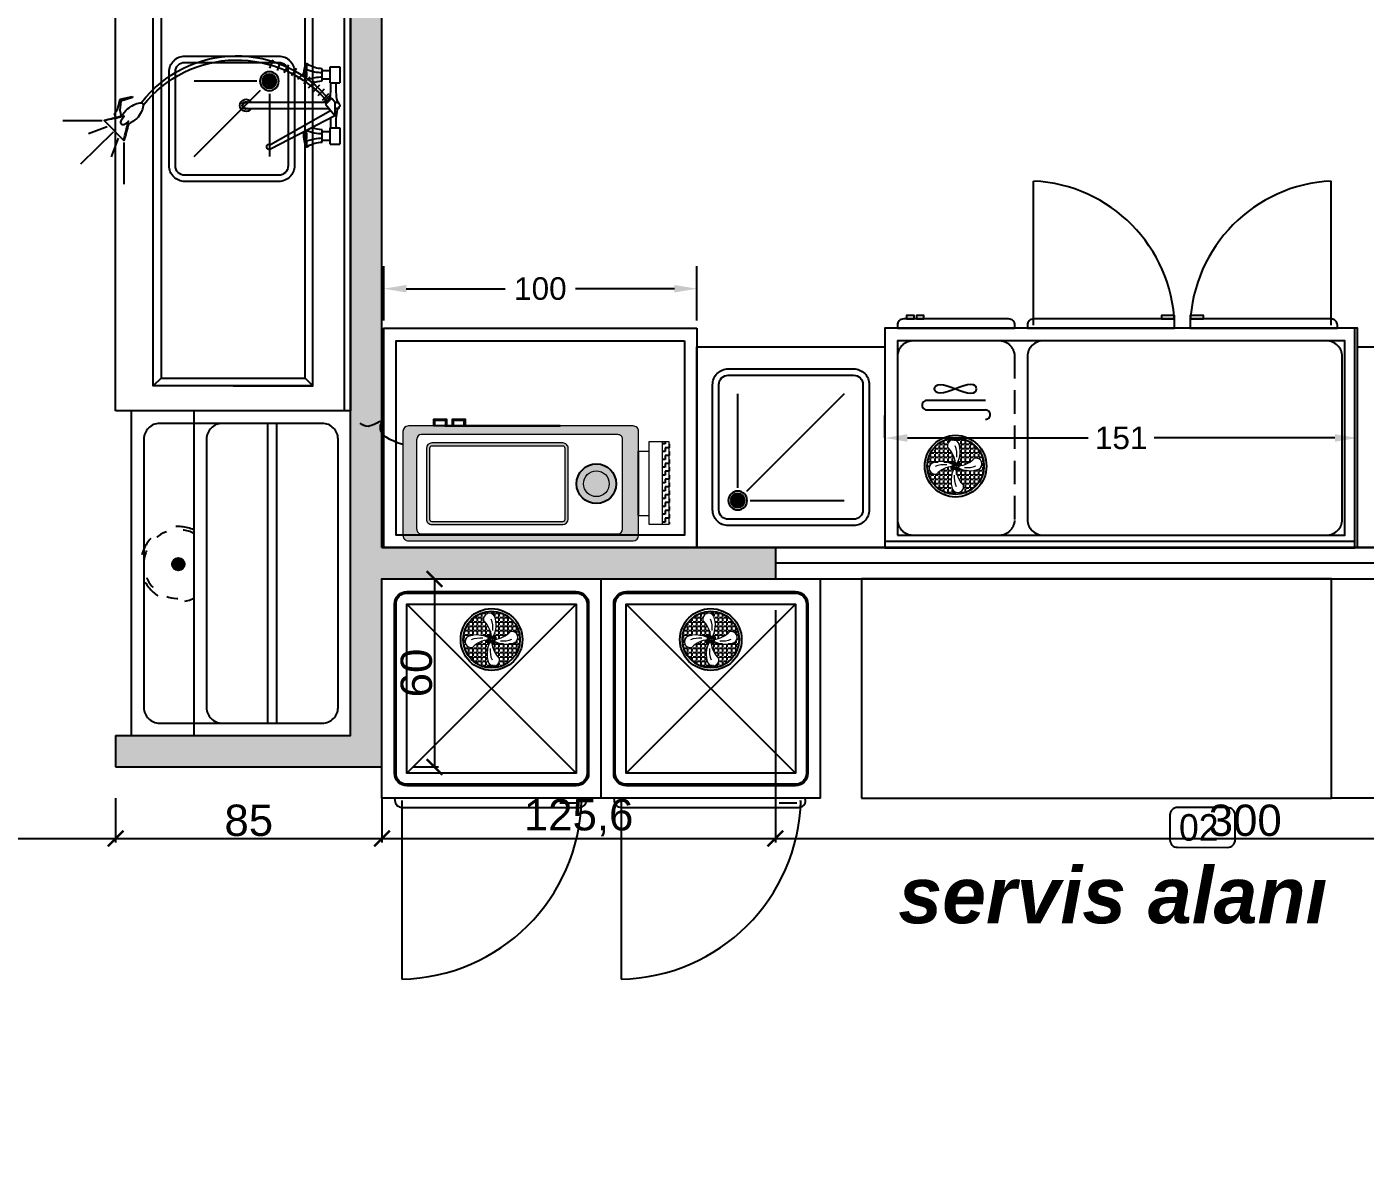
# Model space of a CAD drawing. Header units: millimetres. Extents: x -3164 to 12587, y -18082 to -16228.
# Drawn here: x 10041 to 10468.3, y -17070 to -16707.6 of the extents above; entities that cross this region are included whole.
import ezdxf

# ---------------------------------------------------------------- set-up
doc = ezdxf.new("R2010")
doc.units = ezdxf.units.MM
doc.linetypes.add('ACAD_ISO03W100', pattern=[30, 12, -18])
doc.linetypes.add('DASHED', pattern=[0.75, 0.5, -0.25])
doc.layers.add('-M-TEFRİŞ MUTFAK', color=15, linetype='Continuous', lineweight=5)
doc.layers.add('TEFRİŞ MUTFAK (L)', color=241, linetype='Continuous', lineweight=15)
for name, color, linetype in [('002 Çizgi', 254, 'Continuous'), ('ELK', 10, 'Continuous'), ('TU-G2', 52, 'Continuous')]:
    doc.layers.add(name, color=color, linetype=linetype)
doc.styles.add('adet', font='stylu.ttf')
doc.styles.add('ARIAL', font='', dxfattribs={"height": 1})
doc.styles.get("Standard").update_dxf_attribs({"font": 'arial.ttf'})
doc.styles.get('ARIAL').set_extended_font_data('Arial', bold=True)
doc.dimstyles.new('FHR', dxfattribs={"dimscale": 40, "dimtxt": 0.18, "dimasz": 0.18, "dimexe": 0.18, "dimexo": 0.0625, "dimgap": 0.09, "dimtad": 0, "dimtih": 1, "dimtoh": 1, "dimdec": 0, "dimzin": 0, "dimdsep": 46, "dimtxsty": 'Standard', "dimcen": 0.09, "dimclrd": 102, "dimclre": 102, "dimclrt": 30, "dimadec": 0, "dimazin": 0, "dimtfac": 1, "dimtdec": 0, "dimtofl": 0, "dimtmove": 0, "dimatfit": 3, "dimfxl": 1, "dimtolj": 1, "dimtzin": 0, "dimarcsym": 0})
doc.dimstyles.new('ISO-25', dxfattribs={"dimtxt": 10, "dimasz": 5, "dimexe": 1.25, "dimexo": 10, "dimtad": 1, "dimdec": 1, "dimtxsty": 'Standard', "dimblk": 'ARCHTICK', "dimcen": 2.5, "dimadec": 0, "dimazin": 0, "dimtfac": 1, "dimtdec": 1, "dimtmove": 0, "dimatfit": 3, "dimfxl": 1, "dimarcsym": 0})

# ---------------------------------------------------------------- blocks, each defined once
blk = doc.blocks.new('_ArchTick')
at = {"color": 0, "linetype": 'ByBlock', "const_width": 0.15}
blk.add_lwpolyline([(-0.5, -0.5), (0.5, 0.5)], dxfattribs=at)
blk = doc.blocks.new('*D127')
at = {"color": 0, "lineweight": -2, "transparency": 16777216}
for p, q in [((10164.33, -16883.85), (10172.36, -16883.85)), ((10171.11, -16883.85), (10171.11, -16943.85)), ((10164.33, -16943.85), (10172.36, -16943.85))]:
    blk.add_line(p, q, dxfattribs=at)
at = {"layer": 'Defpoints', "color": 0, "transparency": 16777216}
for p in [(10154.33, -16883.85), (10154.33, -16943.85), (10171.11, -16943.85)]:
    blk.add_point(p, dxfattribs=at)
at = {"color": 0, "lineweight": -2, "transparency": 16777216, "xscale": 5, "yscale": 5, "zscale": 5}
for p, rotation in [((10171.11, -16883.85), 90), ((10171.11, -16943.85), 270)]:
    blk.add_blockref('_ArchTick', p, dxfattribs=dict(at, rotation=rotation))
at = {"color": 0, "transparency": 16777216, "insert": (10165.38, -16913.85), "char_height": 10, "attachment_point": 5, "rotation": 90}
blk.add_mtext('60', dxfattribs=at)
blk = doc.blocks.new('*D128')
at = {"color": 0, "lineweight": -2, "transparency": 16777216}
for p, q in [((10279.95, -16893.85), (10279.95, -16967.9)), ((10154.33, -16953.85), (10154.33, -16967.9)), ((10154.33, -16966.65), (10279.95, -16966.65))]:
    blk.add_line(p, q, dxfattribs=at)
at = {"layer": 'Defpoints', "color": 0, "transparency": 16777216}
for p in [(10279.95, -16883.85), (10154.33, -16943.85), (10279.95, -16966.65)]:
    blk.add_point(p, dxfattribs=at)
at = {"color": 0, "lineweight": -2, "transparency": 16777216, "xscale": 5, "yscale": 5, "zscale": 5, "rotation": 180}
blk.add_blockref('_ArchTick', (10154.33, -16966.65), dxfattribs=at)
at = {"color": 0, "lineweight": -2, "transparency": 16777216, "xscale": 5, "yscale": 5, "zscale": 5}
blk.add_blockref('_ArchTick', (10279.95, -16966.65), dxfattribs=at)
at = {"color": 0, "transparency": 16777216, "insert": (10217.14, -16960.02), "char_height": 10, "attachment_point": 5}
blk.add_mtext('125,6', dxfattribs=at)
blk = doc.blocks.new('*D129')
at = {"color": 0, "lineweight": -2, "transparency": 16777216}
for p, q in [((10279.95, -16893.85), (10279.95, -16967.9)), ((10579.95, -16893.85), (10579.95, -16967.9)), ((10279.95, -16966.65), (10579.95, -16966.65))]:
    blk.add_line(p, q, dxfattribs=at)
at = {"layer": 'Defpoints', "color": 0, "transparency": 16777216}
for p in [(10279.95, -16883.85), (10579.95, -16883.85), (10579.95, -16966.65)]:
    blk.add_point(p, dxfattribs=at)
at = {"color": 0, "lineweight": -2, "transparency": 16777216, "xscale": 5, "yscale": 5, "zscale": 5, "rotation": 180}
blk.add_blockref('_ArchTick', (10279.95, -16966.65), dxfattribs=at)
at = {"color": 0, "lineweight": -2, "transparency": 16777216, "xscale": 5, "yscale": 5, "zscale": 5}
blk.add_blockref('_ArchTick', (10579.95, -16966.65), dxfattribs=at)
at = {"color": 0, "transparency": 16777216, "insert": (10429.95, -16960.92), "char_height": 10, "attachment_point": 5}
blk.add_mtext('300', dxfattribs=at)
blk = doc.blocks.new('*D134')
at = {"color": 0, "lineweight": -2, "transparency": 16777216}
for p, q in [((9979.01, -16953.85), (9979.01, -16967.9)), ((10069.33, -16953.85), (10069.33, -16967.9)), ((9979.01, -16966.65), (10069.33, -16966.65))]:
    blk.add_line(p, q, dxfattribs=at)
at = {"layer": 'Defpoints', "color": 0, "transparency": 16777216}
for p in [(9979.01, -16943.85), (10069.33, -16943.85), (10069.33, -16966.65)]:
    blk.add_point(p, dxfattribs=at)
at = {"color": 0, "lineweight": -2, "transparency": 16777216, "xscale": 5, "yscale": 5, "zscale": 5, "rotation": 180}
blk.add_blockref('_ArchTick', (9979.01, -16966.65), dxfattribs=at)
at = {"color": 0, "lineweight": -2, "transparency": 16777216, "xscale": 5, "yscale": 5, "zscale": 5}
blk.add_blockref('_ArchTick', (10069.33, -16966.65), dxfattribs=at)
at = {"color": 0, "transparency": 16777216, "insert": (10024.17, -16960.02), "char_height": 10, "attachment_point": 5}
blk.add_mtext('90,3', dxfattribs=at)
blk = doc.blocks.new('*D135')
at = {"color": 0, "lineweight": -2, "transparency": 16777216}
for p, q in [((10069.33, -16953.85), (10069.33, -16967.9)), ((10154.33, -16953.85), (10154.33, -16967.9)), ((10069.33, -16966.65), (10154.33, -16966.65))]:
    blk.add_line(p, q, dxfattribs=at)
at = {"layer": 'Defpoints', "color": 0, "transparency": 16777216}
for p in [(10069.33, -16943.85), (10154.33, -16943.85), (10154.33, -16966.65)]:
    blk.add_point(p, dxfattribs=at)
at = {"color": 0, "lineweight": -2, "transparency": 16777216, "xscale": 5, "yscale": 5, "zscale": 5, "rotation": 180}
blk.add_blockref('_ArchTick', (10069.33, -16966.65), dxfattribs=at)
at = {"color": 0, "lineweight": -2, "transparency": 16777216, "xscale": 5, "yscale": 5, "zscale": 5}
blk.add_blockref('_ArchTick', (10154.33, -16966.65), dxfattribs=at)
at = {"color": 0, "transparency": 16777216, "insert": (10111.83, -16960.92), "char_height": 10, "attachment_point": 5}
blk.add_mtext('85', dxfattribs=at)
blk = doc.blocks.new('DSFSSDFS')
h = blk.add_hatch()
h.set_pattern_fill('NET3', scale=0.3, style=0)
h.set_pattern_definition([(0, (-92.6598, 1.5319), (0, 0.9525), []), (60, (-92.6598, 1.5319), (-0.8248892, 0.47625), []), (120, (-92.6598, 1.5319), (-0.8248892, -0.47625), [])])
h.paths.add_polyline_path([(1478.66, 2190.23, 1), (1482.66, 2190.23, 1)])
h.paths.add_polyline_path([(1481.21, 2190.23, -1), (1480.1, 2190.23, -1)], flags=16)
h.paths.add_polyline_path([(1480.96, 2190.23, 1), (1480.35, 2190.23, 1)], flags=0)
at = {"color": 7}
for points in [[(1453.66, 2158.23), (1483.66, 2158.23, 0.414214), (1488.66, 2163.23), (1488.66, 2193.23, 0.414214), (1483.66, 2198.23), (1453.66, 2198.23, 0.414214), (1448.66, 2193.23), (1448.66, 2163.23, 0.414214)], [(1453.66, 2160.23), (1483.66, 2160.23, 0.414214), (1486.66, 2163.23), (1486.66, 2193.23, 0.414214), (1483.66, 2196.23), (1453.66, 2196.23, 0.414214), (1450.66, 2193.23), (1450.66, 2163.23, 0.414214)]]:
    blk.add_lwpolyline(points, format="xyb", close=True, dxfattribs=at)
for points in [[(1476.66, 2190.23), (1456.66, 2190.23)], [(1456.66, 2166.23), (1477.83, 2187.4)], [(1480.66, 2186.23), (1480.66, 2166.23)]]:
    blk.add_lwpolyline(points, dxfattribs=at)
for radius in [3, 2.28, 2, 0.553, 0.304]:
    blk.add_circle((1480.66, 2190.23), radius, dxfattribs=at)
blk = doc.blocks.new('A$C70B71D40')
at = {"color": 7}
for points in [[(75, 0), (75, 160), (0, 160), (0, 0)], [(60.5, 160), (60.5, 10.5), (14.5, 10.5), (14.5, 160)]]:
    blk.add_lwpolyline(points, close=True, dxfattribs=at)
for points in [[(0, 160), (2, 160), (2, 0)], [(37.5, 8), (12, 8), (12, 160)], [(12, 8), (63, 8), (63, 160)], [(14.5, 10.5), (12, 8)], [(60.5, 10.5), (63, 8)]]:
    blk.add_lwpolyline(points, dxfattribs=at)
at = {"color": 7, "rotation": 90.00000000000001}
blk.add_blockref('DSFSSDFS', (2216.16, -1375.43), dxfattribs=at)
blk = doc.blocks.new('FDSDDSDF')
at = {"color": 7, "linetype": 'ByBlock', "lineweight": -2}
for p, q in [((2048.78, 2220.75), (2048.78, 2223.85)), ((2053.98, 2220.75), (2053.98, 2223.85)), ((2060.15, 2222.34), (2060.15, 2222.88)), ((2062.1, 2222.88), (2062.1, 2222.34)), ((2068.28, 2220.75), (2068.28, 2223.84)), ((2073.48, 2220.75), (2073.48, 2223.84)), ((2048.78, 2220.75), (2053.98, 2220.75)), ((2049.43, 2218.26), (2053.33, 2218.26)), ((2050.08, 2218.26), (2050.08, 2220.75)), ((2052.68, 2220.75), (2052.68, 2218.26)), ((2060.15, 2193.89), (2060.15, 2220.37)), ((2062.1, 2220.03), (2062.1, 2193.89)), ((2068.28, 2220.75), (2073.48, 2220.75)), ((2068.93, 2218.26), (2072.83, 2218.26)), ((2069.58, 2218.26), (2069.58, 2220.75)), ((2072.18, 2220.75), (2072.18, 2218.26))]:
    blk.add_line(p, q, dxfattribs=at)
at = {"color": 7}
for p, q in [((2063.48, 2221.34), (2061.39, 2219.35)), ((2063.78, 2221.05), (2061.69, 2219.06)), ((2064.17, 2220.55), (2062.09, 2218.56)), ((2064.77, 2220.25), (2062.68, 2218.26)), ((2066.26, 2218.86), (2064.17, 2216.87)), ((2067.55, 2217.36), (2065.47, 2215.37)), ((2068.75, 2215.77), (2066.66, 2213.78)), ((2070.14, 2214.28), (2068.05, 2212.29)), ((2071.43, 2212.39), (2069.34, 2210.4)), ((2072.94, 2210.02), (2070.51, 2208.46)), ((2073.93, 2207.53), (2071.51, 2205.97)), ((2074.92, 2204.84), (2072.21, 2203.84)), ((2075.71, 2202.45), (2073.01, 2201.46)), ((2049.33, 2154.97), (2035.96, 2154.97)), ((2049.9, 2154.92), (2056.29, 2148.6)), ((2059.64, 2153.63), (2057.7, 2154.06)), ((2062.48, 2153.96), (2059.64, 2153.63)), ((2059.8, 2152.88), (2063.07, 2153.74)), ((2063.66, 2157.71), (2062.48, 2153.96)), ((2063.07, 2153.74), (2063.93, 2157.66)), ((2063.93, 2157.66), (2063.66, 2157.71)), ((2052.63, 2151.51), (2042.42, 2141.14)), ((2050.68, 2153.16), (2044.67, 2150.91)), ((2054.29, 2149.56), (2052.03, 2143.69)), ((2057.6, 2152.29), (2058.51, 2151.97)), ((2058.51, 2151.97), (2059.8, 2152.88)), ((2056.24, 2148.05), (2056.24, 2135.43))]:
    blk.add_line(p, q, dxfattribs=at)
blk.add_lwpolyline([(2057.75, 2222.34), (2047.17, 2201.77, 1.623199), (2048.67, 2201.77), (2059.52, 2220.89)], format="xyb", dxfattribs=at)
at = {"color": 7, "linetype": 'ByBlock', "lineweight": -2}
for points in [[(2053.98, 2223.85), (2048.78, 2223.85)], [(2073.48, 2223.84), (2068.28, 2223.84)]]:
    blk.add_lwpolyline(points, dxfattribs=at)
at = {"color": 7}
blk.add_lwpolyline([(2063.48, 2221.34), (2062.23, 2222.34), (2057.75, 2222.34), (2061.39, 2219.35)], dxfattribs=at)
blk.add_lwpolyline([(2061.7, 2160.9, 0.239534), (2060.94, 2161.14, 0.084415), (2058.91, 2160.42, 0.042268), (2056.95, 2159.1, 0.030917), (2055.17, 2156.41, 0.018265), (2049.9, 2154.92, 0.015636), (2056.12, 2156.42, 0.092743), (2054.88, 2154.91, 0.239534), (2055.13, 2154.16, 0.239534), (2055.89, 2153.92, 0.086481), (2057.65, 2155.07, 0.015152), (2056.29, 2148.6, 0.017666), (2057.69, 2154.09, 0.032293), (2060.05, 2156.1, 0.042268), (2061.31, 2158.1, 0.084415), (2061.96, 2160.15, 0.239534)], format="xyb", close=True, dxfattribs=at)
at = {"color": 7, "linetype": 'ByBlock', "lineweight": -2}
for centre, radius, start, end in [((2055.65, 2240.98), 18.28, 264.7424, 283.0793), ((2061.12, 2221.82), 1.89, 110.2112, 134.6611), ((2061.12, 2222.88), 0.975, 0, 180), ((2061.12, 2221.82), 1.89, 42.2167, 69.5029), ((2066.33, 2241.35), 18.65, 258.2229, 275.9961), ((2039.47, 2218.65), 9.96, 330.3142, 357.7951), ((2038.3, 2218.26), 12.43, 337.2328, 0), ((2064.46, 2218.26), 12.43, 180, 202.7672), ((2063.28, 2218.65), 9.96, 182.2049, 201.1959), ((2055.24, 2195.16), 25.78, 86.0898, 92.7999), ((2055.24, 2195.16), 25.78, 79.9909, 80.789), ((2061.12, 2221.82), 1.89, 222.2167, 239.0854), ((2067.76, 2185.73), 35.22, 89.1635, 98.0475), ((2058.97, 2218.65), 9.96, 339.377, 357.7951), ((2057.8, 2218.26), 12.43, 338.7072, 0), ((2083.96, 2218.26), 12.43, 180, 202.7672), ((2082.78, 2218.65), 9.96, 182.2049, 209.6858), ((2048.13, 2213.39), 0.325, 89.9995, 270.0005), ((2048.13, 2213.39), 0.325, 90, 270), ((2048.13, 2213.39), 0.325, 90, 90.0005), ((2050.08, 2213.39), 0.325, 146.4257, 270.0005), ((2052.68, 2213.39), 0.325, 269.9995, 33.5743), ((2072.18, 2213.39), 0.325, 269.9995, 33.5743), ((2074.13, 2213.39), 0.325, 269.9995, 90.0005), ((2049.1, 2210.82), 2.44, 66.481, 113.519), ((2048.13, 2213.39), 0.325, 270, 270.0005), ((2051.38, 2220.85), 8.44, 247.3536, 278.9716), ((2051.38, 2209.24), 4.04, 71.2127, 108.7873), ((2053.65, 2210.83), 2.44, 104.5611, 108.1341), ((2070.88, 2209.24), 4.04, 71.2127, 105.1387), ((2070.88, 2220.85), 8.44, 266.1814, 292.6464), ((2073.15, 2210.83), 2.44, 66.4257, 108.1341), ((2061.12, 2193.92), 1.95, 120, 60), ((2061.12, 2193.89), 1.17, 146.4427, 33.5573), ((2061.12, 2193.89), 0.975, 180, 0)]:
    blk.add_arc(centre, radius, start, end, dxfattribs=at)
at = {"color": 7}
for centre, radius, start, end in [((2037.48, 2191.01), 38.13, 308.4415, 49.6827), ((2038.62, 2190.9), 38.31, 307.6631, 50.9572)]:
    blk.add_arc(centre, radius, start, end, dxfattribs=at)
blk = doc.blocks.new('DUŞLAMA SPREYİ')
at = {"color": 140}
blk.add_blockref('FDSDDSDF', (-2061.12, -2222.88), dxfattribs=at)
blk = doc.blocks.new('*D148')
at = {"color": 102, "lineweight": -2, "transparency": 16777216}
for p, q in [((10314.92, -16838.85), (10314.92, -16831.65)), ((10465.76, -16838.85), (10465.76, -16831.65)), ((10322.12, -16838.85), (10379.82, -16838.85)), ((10458.56, -16838.85), (10400.86, -16838.85))]:
    blk.add_line(p, q, dxfattribs=at)
at = {"color": 102, "transparency": 16777216}
for points in [[(10322.12, -16837.65), (10322.12, -16840.05), (10314.92, -16838.85)], [(10458.56, -16837.65), (10458.56, -16840.05), (10465.76, -16838.85)]]:
    blk.add_solid(points, dxfattribs=at)
at = {"layer": 'Defpoints', "color": 0, "transparency": 16777216}
for p in [(10314.92, -16838.85), (10465.76, -16838.85), (10465.76, -16838.85)]:
    blk.add_point(p, dxfattribs=at)
at = {"color": 30, "transparency": 16777216, "insert": (10390.34, -16838.85), "char_height": 7.2, "attachment_point": 5}
blk.add_mtext('\\A1;151', dxfattribs=at)
blk = doc.blocks.new('*D149')
at = {"color": 102, "lineweight": -2, "transparency": 16777216}
for p, q in [((10154.92, -16801.35), (10154.92, -16784.02)), ((10254.92, -16801.35), (10254.92, -16784.02)), ((10162.12, -16791.22), (10193.72, -16791.22)), ((10247.72, -16791.22), (10216.13, -16791.22))]:
    blk.add_line(p, q, dxfattribs=at)
at = {"color": 102, "transparency": 16777216}
for points in [[(10162.12, -16790.02), (10162.12, -16792.42), (10154.92, -16791.22)], [(10247.72, -16790.02), (10247.72, -16792.42), (10254.92, -16791.22)]]:
    blk.add_solid(points, dxfattribs=at)
at = {"layer": 'Defpoints', "color": 0, "transparency": 16777216}
for p in [(10254.92, -16791.22), (10154.92, -16803.85), (10254.92, -16803.85)]:
    blk.add_point(p, dxfattribs=at)
at = {"color": 30, "transparency": 16777216, "insert": (10204.92, -16791.22), "char_height": 7.2, "attachment_point": 5}
blk.add_mtext('\\A1;100', dxfattribs=at)
blk = doc.blocks.new('SDFSDFSDF')
h = blk.add_hatch()
h.set_pattern_fill('NET3', scale=0.3, style=0)
h.paths.add_polyline_path([(1571.32, 2188.7, 1), (1575.32, 2188.7, 1)])
h.paths.add_polyline_path([(1573.87, 2188.7, -1), (1572.76, 2188.7, -1)], flags=16)
h.paths.add_polyline_path([(1573.62, 2188.7, 1), (1573.01, 2188.7, 1)], flags=0)
at = {"color": 7}
for points in [[(1536.32, 2146.7), (1576.32, 2146.7, 0.414214), (1581.32, 2151.7), (1581.32, 2191.7, 0.414214), (1576.32, 2196.7), (1536.32, 2196.7, 0.414214), (1531.32, 2191.7), (1531.32, 2151.7, 0.414214)], [(1536.32, 2148.7), (1576.32, 2148.7, 0.414214), (1579.32, 2151.7), (1579.32, 2191.7, 0.414214), (1576.32, 2194.7), (1536.32, 2194.7, 0.414214), (1533.32, 2191.7), (1533.32, 2151.7, 0.414214)]]:
    blk.add_lwpolyline(points, format="xyb", close=True, dxfattribs=at)
for points in [[(1569.32, 2188.7), (1539.32, 2188.7)], [(1539.32, 2154.7), (1570.49, 2185.87)], [(1573.32, 2184.7), (1573.32, 2154.7)]]:
    blk.add_lwpolyline(points, dxfattribs=at)
for radius in [3, 2.28, 2, 0.553, 0.304]:
    blk.add_circle((1573.32, 2188.7), radius, dxfattribs=at)
blk = doc.blocks.new('GHFH')
at = {"color": 7}
for p, q in [((1821.69, 2075.94), (1821.69, 2076.96)), ((1822.08, 2077.34), (1822.7, 2077.34)), ((1823.09, 2077.34), (1823.09, 2077.67)), ((1823.09, 2077.34), (1824.1, 2077.34)), ((1823.09, 2076.33), (1823.09, 2076.96)), ((1824.48, 2077.34), (1824.48, 2077.94)), ((1824.48, 2077.34), (1824.64, 2077.34)), ((1824.88, 2077.34), (1825.5, 2077.34)), ((1825.88, 2077.34), (1825.88, 2077.98)), ((1825.88, 2077.34), (1826.89, 2077.34)), ((1827.28, 2077.34), (1827.28, 2077.8)), ((1827.28, 2077.34), (1828.29, 2077.34)), ((1827.28, 2075.94), (1827.28, 2076.96)), ((1828.67, 2077.34), (1828.67, 2077.4)), ((1828.67, 2077.34), (1828.83, 2077.34)), ((1828.67, 2075.94), (1828.67, 2076.96)), ((1830.07, 2075.94), (1830.07, 2076.73)), ((1817.5, 2073.15), (1817.5, 2073.26)), ((1817.5, 2073.15), (1818.51, 2073.15)), ((1817.5, 2071.75), (1817.5, 2072.77)), ((1818.34, 2074.55), (1818.51, 2074.55)), ((1818.89, 2074.55), (1818.89, 2075.18)), ((1818.89, 2074.55), (1819.91, 2074.55)), ((1818.89, 2073.15), (1818.89, 2074.16)), ((1818.89, 2073.15), (1819.91, 2073.15)), ((1818.89, 2071.75), (1818.89, 2072.77)), ((1819.72, 2075.94), (1819.91, 2075.94)), ((1820.29, 2075.94), (1820.29, 2076.37)), ((1820.29, 2075.94), (1821.31, 2075.94)), ((1820.29, 2074.55), (1820.29, 2075.56)), ((1820.29, 2074.55), (1821.31, 2074.55)), ((1820.29, 2073.15), (1820.29, 2074.16)), ((1820.29, 2073.15), (1821.31, 2073.15)), ((1820.29, 2071.75), (1820.29, 2072.77)), ((1821.69, 2075.94), (1822.7, 2075.94)), ((1821.69, 2074.55), (1821.69, 2075.56)), ((1821.69, 2074.55), (1822.7, 2074.55)), ((1821.69, 2073.15), (1821.69, 2074.16)), ((1821.69, 2073.15), (1822.7, 2073.15)), ((1821.69, 2071.75), (1821.69, 2072.77)), ((1823.09, 2074.55), (1823.09, 2074.83)), ((1823.09, 2074.55), (1823.34, 2074.55)), ((1823.09, 2073.15), (1823.09, 2074.16)), ((1823.09, 2073.15), (1824.1, 2073.15)), ((1823.09, 2071.75), (1823.09, 2072.77)), ((1824.48, 2071.75), (1824.48, 2072.77)), ((1826.56, 2075.94), (1826.89, 2075.94)), ((1826.85, 2074.55), (1826.89, 2074.55)), ((1827.28, 2075.94), (1828.29, 2075.94)), ((1827.28, 2074.55), (1827.28, 2075.56)), ((1827.28, 2074.55), (1828.29, 2074.55)), ((1827.28, 2073.15), (1827.28, 2074.16)), ((1827.28, 2073.15), (1828.29, 2073.15)), ((1827.28, 2071.75), (1827.28, 2072.77)), ((1828.67, 2075.94), (1829.69, 2075.94)), ((1828.67, 2074.55), (1828.67, 2075.56)), ((1828.67, 2074.55), (1829.69, 2074.55)), ((1828.67, 2073.15), (1828.67, 2074.16)), ((1828.67, 2073.15), (1829.69, 2073.15)), ((1828.67, 2071.75), (1828.67, 2072.77)), ((1830.07, 2075.94), (1831.09, 2075.94)), ((1830.07, 2074.55), (1830.07, 2075.56)), ((1830.07, 2074.55), (1831.09, 2074.55)), ((1830.07, 2073.15), (1830.07, 2074.16)), ((1830.07, 2073.15), (1831.09, 2073.15)), ((1830.07, 2071.75), (1830.07, 2072.77)), ((1831.47, 2074.55), (1831.47, 2075.56)), ((1831.47, 2074.55), (1832.48, 2074.55)), ((1831.47, 2073.15), (1831.47, 2074.16)), ((1831.47, 2073.15), (1832.48, 2073.15)), ((1831.47, 2071.75), (1831.47, 2072.77)), ((1832.86, 2073.15), (1832.86, 2074.15)), ((1832.86, 2073.15), (1833.48, 2073.15)), ((1832.86, 2071.75), (1832.86, 2072.77)), ((1816.39, 2068.96), (1817.12, 2068.96)), ((1816.5, 2070.35), (1817.12, 2070.35)), ((1816.84, 2071.75), (1817.12, 2071.75)), ((1817.5, 2071.75), (1818.51, 2071.75)), ((1817.5, 2070.35), (1817.5, 2071.37)), ((1817.5, 2070.35), (1818.51, 2070.35)), ((1817.5, 2069.47), (1817.5, 2069.97)), ((1818.89, 2071.75), (1819.91, 2071.75)), ((1818.89, 2070.35), (1818.89, 2071.37)), ((1818.89, 2070.35), (1819.91, 2070.35)), ((1820.29, 2071.75), (1821.31, 2071.75)), ((1820.29, 2070.36), (1820.29, 2071.37)), ((1821.69, 2071.75), (1822.7, 2071.75)), ((1821.69, 2070.35), (1821.69, 2071.37)), ((1821.69, 2070.35), (1822.7, 2070.35)), ((1823.09, 2071.75), (1824.1, 2071.75)), ((1823.09, 2070.35), (1823.09, 2071.37)), ((1823.09, 2070.35), (1824.1, 2070.35)), ((1823.09, 2067.56), (1823.09, 2068.58)), ((1824.48, 2071.75), (1824.98, 2071.75)), ((1824.48, 2070.35), (1824.48, 2071.37)), ((1824.48, 2070.35), (1825, 2070.35)), ((1826.24, 2070.35), (1826.89, 2070.35)), ((1826.7, 2071.75), (1826.89, 2071.75)), ((1827.28, 2071.75), (1828.29, 2071.75)), ((1827.28, 2070.35), (1827.28, 2071.37)), ((1827.28, 2070.35), (1828.29, 2070.35)), ((1827.28, 2069.12), (1827.28, 2069.97)), ((1828.67, 2071.75), (1829.69, 2071.75)), ((1828.67, 2070.35), (1828.67, 2071.37)), ((1828.67, 2070.35), (1829.69, 2070.35)), ((1828.67, 2069.55), (1828.67, 2069.97)), ((1830.07, 2071.75), (1831.09, 2071.75)), ((1830.07, 2070.35), (1830.07, 2071.37)), ((1830.07, 2070.35), (1830.19, 2070.35)), ((1831.47, 2071.75), (1832.48, 2071.75)), ((1832.86, 2071.75), (1833.88, 2071.75)), ((1832.86, 2071.29), (1832.86, 2071.37)), ((1833.72, 2070.35), (1833.88, 2070.35)), ((1833.75, 2068.96), (1833.88, 2068.96)), ((1834.26, 2070.35), (1834.26, 2071.07)), ((1834.26, 2070.35), (1834.41, 2070.35)), ((1834.26, 2068.96), (1834.26, 2069.97)), ((1834.26, 2068.96), (1834.52, 2068.96)), ((1834.26, 2067.56), (1834.26, 2068.58)), ((1816.49, 2067.56), (1817.12, 2067.56)), ((1816.82, 2066.16), (1817.12, 2066.16)), ((1817.5, 2066.16), (1817.5, 2066.99)), ((1817.5, 2066.16), (1818.51, 2066.16)), ((1817.5, 2064.77), (1817.5, 2065.78)), ((1817.5, 2064.77), (1818.51, 2064.77)), ((1818.89, 2066.16), (1818.89, 2066.34)), ((1818.89, 2066.16), (1819.91, 2066.16)), ((1818.89, 2064.77), (1818.89, 2065.78)), ((1818.89, 2064.77), (1819.91, 2064.77)), ((1818.89, 2063.37), (1818.89, 2064.39)), ((1820.29, 2066.16), (1820.29, 2067.18)), ((1820.29, 2066.16), (1821.31, 2066.16)), ((1820.29, 2064.77), (1820.29, 2065.78)), ((1820.29, 2064.77), (1821.31, 2064.77)), ((1820.29, 2063.37), (1820.29, 2064.39)), ((1820.82, 2067.56), (1821.31, 2067.56)), ((1821.69, 2067.56), (1821.69, 2068.05)), ((1821.69, 2067.56), (1822.7, 2067.56)), ((1821.69, 2066.16), (1821.69, 2067.18)), ((1821.69, 2066.16), (1822.7, 2066.16)), ((1821.69, 2064.77), (1821.69, 2065.78)), ((1821.69, 2064.77), (1822.7, 2064.77)), ((1821.69, 2063.37), (1821.69, 2064.39)), ((1823.09, 2067.56), (1824.1, 2067.56)), ((1823.09, 2066.16), (1823.09, 2067.18)), ((1823.09, 2066.16), (1824.1, 2066.16)), ((1823.09, 2064.77), (1823.09, 2065.78)), ((1823.09, 2064.77), (1824.02, 2064.77)), ((1823.09, 2063.37), (1823.09, 2064.39)), ((1824.48, 2067.56), (1824.48, 2067.78)), ((1824.48, 2067.56), (1824.69, 2067.56)), ((1824.48, 2067.03), (1824.48, 2067.18)), ((1825.88, 2066.26), (1825.88, 2067.18)), ((1825.91, 2066.16), (1826.89, 2066.16)), ((1826.08, 2067.56), (1826.89, 2067.56)), ((1826.53, 2064.77), (1826.89, 2064.77)), ((1827.28, 2067.56), (1827.28, 2067.98)), ((1827.28, 2067.56), (1828.29, 2067.56)), ((1827.28, 2066.16), (1827.28, 2067.18)), ((1827.28, 2066.16), (1828.29, 2066.16)), ((1827.28, 2064.77), (1827.28, 2065.78)), ((1827.28, 2064.77), (1828.29, 2064.77)), ((1827.28, 2063.65), (1827.28, 2064.39)), ((1828.67, 2067.56), (1828.67, 2067.6)), ((1828.67, 2067.56), (1828.92, 2067.56)), ((1828.67, 2066.16), (1828.67, 2067.18)), ((1828.67, 2066.16), (1829.69, 2066.16)), ((1828.67, 2064.77), (1828.67, 2065.78)), ((1828.67, 2064.77), (1829.69, 2064.77)), ((1828.67, 2063.37), (1828.67, 2064.39)), ((1830.07, 2066.16), (1830.07, 2067.18)), ((1830.07, 2066.16), (1831.09, 2066.16)), ((1830.07, 2064.77), (1830.07, 2065.78)), ((1830.07, 2064.77), (1831.09, 2064.77)), ((1830.07, 2063.37), (1830.07, 2064.39)), ((1831.47, 2067.56), (1831.47, 2067.59)), ((1831.47, 2067.56), (1832.48, 2067.56)), ((1831.47, 2066.16), (1831.47, 2067.18)), ((1831.47, 2066.16), (1832.48, 2066.16)), ((1831.47, 2064.77), (1831.47, 2065.78)), ((1831.47, 2064.77), (1832.48, 2064.77)), ((1831.47, 2063.37), (1831.47, 2064.39)), ((1832.86, 2067.56), (1832.86, 2067.95)), ((1832.86, 2067.56), (1833.88, 2067.56)), ((1832.86, 2066.16), (1832.86, 2067.18)), ((1832.86, 2066.16), (1833.88, 2066.16)), ((1832.86, 2064.77), (1832.86, 2065.78)), ((1832.86, 2064.77), (1833.51, 2064.77)), ((1832.86, 2063.7), (1832.86, 2064.39)), ((1834.26, 2067.56), (1834.42, 2067.56)), ((1834.26, 2066.78), (1834.26, 2067.18)), ((1818.29, 2063.37), (1818.51, 2063.37)), ((1818.89, 2063.37), (1819.91, 2063.37)), ((1818.89, 2062.67), (1818.89, 2062.99)), ((1819.64, 2061.97), (1819.91, 2061.97)), ((1820.29, 2063.37), (1821.31, 2063.37)), ((1820.29, 2061.97), (1820.29, 2062.99)), ((1820.29, 2061.97), (1821.31, 2061.97)), ((1820.29, 2061.48), (1820.29, 2061.59)), ((1821.69, 2063.37), (1822.7, 2063.37)), ((1821.69, 2061.97), (1821.69, 2062.99)), ((1821.69, 2061.97), (1822.7, 2061.97)), ((1821.69, 2060.68), (1821.69, 2061.59)), ((1821.93, 2060.57), (1822.7, 2060.57)), ((1823.09, 2063.37), (1824.05, 2063.37)), ((1823.09, 2061.97), (1823.09, 2062.99)), ((1823.09, 2061.97), (1824.1, 2061.97)), ((1823.09, 2060.57), (1823.09, 2061.59)), ((1823.09, 2060.57), (1824.1, 2060.57)), ((1823.09, 2060.18), (1823.09, 2060.19)), ((1824.48, 2060.57), (1824.48, 2061.51)), ((1824.48, 2060.57), (1825.5, 2060.57)), ((1824.48, 2059.91), (1824.48, 2060.19)), ((1825.88, 2059.87), (1825.88, 2060.19)), ((1826.65, 2060.57), (1826.89, 2060.57)), ((1827.28, 2060.57), (1827.28, 2060.88)), ((1827.28, 2060.57), (1828.29, 2060.57)), ((1827.28, 2060.05), (1827.28, 2060.19)), ((1827.51, 2063.37), (1828.29, 2063.37)), ((1827.99, 2061.97), (1828.29, 2061.97)), ((1828.67, 2063.37), (1829.69, 2063.37)), ((1828.67, 2061.97), (1828.67, 2062.99)), ((1828.67, 2061.97), (1829.69, 2061.97)), ((1828.67, 2060.57), (1828.67, 2061.59)), ((1828.67, 2060.57), (1828.98, 2060.57)), ((1830.07, 2063.37), (1831.09, 2063.37)), ((1830.07, 2061.97), (1830.07, 2062.99)), ((1830.07, 2061.97), (1831.09, 2061.97)), ((1830.07, 2061.12), (1830.07, 2061.59)), ((1831.47, 2063.37), (1832.48, 2063.37)), ((1831.47, 2062.14), (1831.47, 2062.99))]:
    blk.add_line(p, q, dxfattribs=at)
for radius in [9.85, 9.06, 0.996, 0.431]:
    blk.add_circle((1825.46, 2068.92), radius, dxfattribs=at)
for start, end in [(184.9752, 240.6196), (94.9752, 150.6196), (274.9752, 330.6196), (4.9752, 60.6196)]:
    blk.add_arc((1825.46, 2068.92), 1.5, start, end, dxfattribs=at)
at = {"layer": 'TEFRİŞ MUTFAK (L)', "color": 7}
for centre, radius, start, end in [((1824.76, 2075.45), 1.89, 28.2084, 194.1396), ((1816.95, 2068.94), 8.51, 6.6287, 45.3593), ((1819.11, 2072.65), 6.8, 352.4777, 24.279), ((1818.71, 2073.58), 8.2, 332.335, 19.6942), ((1818.93, 2068.23), 1.89, 118.2084, 284.1396), ((1820.8, 2062.18), 8.2, 62.335, 109.6942), ((1821.73, 2062.58), 6.8, 82.4777, 114.279), ((1825.44, 2060.42), 8.51, 96.6287, 135.3593), ((1830.11, 2075.67), 8.2, 242.335, 289.6942), ((1825.47, 2077.43), 8.51, 276.6287, 315.3593), ((1829.18, 2075.27), 6.8, 262.4777, 294.279), ((1831.98, 2069.62), 1.89, 298.2084, 104.1396), ((1832.2, 2064.27), 8.2, 152.335, 199.6942), ((1831.8, 2065.2), 6.8, 172.4777, 204.279), ((1833.96, 2068.91), 8.51, 186.6287, 225.3593), ((1826.15, 2062.4), 1.89, 208.2084, 14.1396)]:
    blk.add_arc(centre, radius, start, end, dxfattribs=at)
blk = doc.blocks.new('YTYRTY')
at = {"layer": '002 Çizgi', "color": 7}
for p, q in [((1819, 2101.93), (1819.34, 2102.37)), ((1819.34, 2102.37), (1819.91, 2102.69)), ((1819.91, 2102.69), (1820.71, 2102.81)), ((1820.71, 2102.81), (1821.73, 2102.69)), ((1821.73, 2102.69), (1822.92, 2102.37)), ((1822.92, 2102.37), (1824.23, 2101.93)), ((1828.26, 2102.37), (1826.96, 2101.93)), ((1829.45, 2102.69), (1828.26, 2102.37)), ((1830.47, 2102.81), (1829.45, 2102.69)), ((1831.27, 2102.69), (1830.47, 2102.81)), ((1831.85, 2102.37), (1831.27, 2102.69)), ((1832.19, 2101.93), (1831.85, 2102.37)), ((1818.88, 2101.41), (1819, 2101.93)), ((1819, 2100.9), (1818.88, 2101.41)), ((1819.34, 2100.45), (1819, 2100.9)), ((1819.91, 2100.13), (1819.34, 2100.45)), ((1820.71, 2100.01), (1819.91, 2100.13)), ((1821.73, 2100.13), (1820.71, 2100.01)), ((1822.92, 2100.45), (1821.73, 2100.13)), ((1824.23, 2100.9), (1822.92, 2100.45)), ((1824.23, 2101.93), (1825.59, 2101.41)), ((1825.59, 2101.41), (1824.23, 2100.9)), ((1826.96, 2101.93), (1825.59, 2101.41)), ((1825.59, 2101.41), (1826.96, 2100.9)), ((1826.96, 2100.9), (1828.26, 2100.45)), ((1828.26, 2100.45), (1829.45, 2100.13)), ((1829.45, 2100.13), (1830.47, 2100.01)), ((1830.47, 2100.01), (1831.27, 2100.13)), ((1831.27, 2100.13), (1831.85, 2100.45)), ((1831.85, 2100.45), (1832.19, 2100.9)), ((1832.3, 2101.41), (1832.19, 2101.93)), ((1832.19, 2100.9), (1832.3, 2101.41)), ((1835.11, 2097.7), (1816.44, 2097.7)), ((1816.44, 2094.65), (1835.11, 2094.65))]:
    blk.add_line(p, q, dxfattribs=at)
for centre, major_axis, start_param, end_param in [((1816.44, 2096.17), (1.08, -1.08), 2.356194, 5.497787), ((1835.11, 2093.13), (-1.08, -1.08), 0.785398, 3.926991)]:
    blk.add_ellipse(centre, major_axis=major_axis, ratio=1, start_param=start_param, end_param=end_param, dxfattribs=at)
blk = doc.blocks.new('EWERR')
at = {"color": 7}
for name, p in [('YTYRTY', (-0.14, -7.78)), ('GHFH', (0, 0))]:
    blk.add_blockref(name, p, dxfattribs=at)
blk = doc.blocks.new('ertretrt')
at = {"color": 7}
for points in [[(1989.89, 2081.65), (1839.89, 2081.65), (1839.89, 2011.65), (1989.89, 2011.65)], [(1892.42, 2008.65), (1888.2, 2008.65), (1888.2, 2007.54), (1892.42, 2007.54)], [(1901.62, 2008.65), (1897.4, 2008.65), (1897.4, 2007.54), (1901.62, 2007.54)], [(1979.83, 2008.65), (1977.41, 2008.65), (1977.41, 2007.54), (1979.83, 2007.54)], [(1982.96, 2008.65), (1980.54, 2008.65), (1980.54, 2007.54), (1982.96, 2007.54)]]:
    blk.add_lwpolyline(points, close=True, dxfattribs=at)
blk.add_lwpolyline([(1839.89, 2081.65), (1839.89, 2079.65), (1989.89, 2079.65), (1989.89, 2081.65)], dxfattribs=at)
for points in [[(1939.4, 2077.65), (1848.89, 2077.65, 0.414214), (1843.89, 2072.65), (1843.89, 2020.65, 0.414214), (1848.89, 2015.65), (1939.4, 2015.65, 0.414214), (1944.4, 2020.65), (1944.4, 2072.65, 0.414214)], [(1892.42, 2011.65), (1845.42, 2011.65), (1845.42, 2010.65, 0.414214), (1847.42, 2008.65), (1892.42, 2008.65)], [(1944.4, 2011.65), (1897.4, 2011.65), (1897.4, 2008.65), (1942.4, 2008.65, 0.414214), (1944.4, 2010.65)], [(1985.89, 2011.65), (1948.4, 2011.65), (1948.4, 2010.65, 0.414214), (1950.4, 2008.65), (1983.89, 2008.65, 0.414214), (1985.89, 2010.65)]]:
    blk.add_lwpolyline(points, format="xyb", close=True, dxfattribs=at)
at = {"color": 7, "linetype": 'DASHED', "ltscale": 15}
blk.add_lwpolyline([(1980.89, 2077.65), (1953.4, 2077.65, 0.414214), (1948.4, 2072.65), (1948.4, 2020.65, 0.414214), (1953.4, 2015.65), (1980.89, 2015.65, 0.414214), (1985.89, 2020.65), (1985.89, 2072.65, 0.414214)], format="xyb", close=True, dxfattribs=at)
at = {"color": 7, "rotation": 180}
blk.add_blockref('EWERR', (3792.78, 4124.56), dxfattribs=at)
blk = doc.blocks.new('ewrwerwerewwer')
at = {"color": 7}
for points in [[(1384.82, -3412), (1384.82, -3458)], [(1479.8, -3412), (1479.8, -3458)]]:
    blk.add_lwpolyline(points, dxfattribs=at)
for centre, start, end in [((1382.49, -3410.7), 272.8117, 357.8214), ((1482.12, -3410.7), 182.1786, 267.1883)]:
    blk.add_arc(centre, 47.36, start, end, dxfattribs=at)
blk.add_blockref('ertretrt', (-462.6, -5422.64), dxfattribs=at)
blk = doc.blocks.new('TEZAH TİP BUZDOLABI 150x70')
at = {"color": 7}
blk.add_blockref('ewrwerwerewwer', (-1377.28, 3411), dxfattribs=at)
blk = doc.blocks.new('ewrwerwewer')
h = blk.add_hatch(color=7)
h.paths.add_polyline_path([(3531.12, 2212.81, 0.414211), (3529.39, 2214.55), (3496.19, 2214.55, 0.41421), (3494.46, 2212.81), (3494.46, 2141.04, 0.414217), (3496.19, 2139.31), (3529.39, 2139.31, 0.414216), (3531.12, 2141.04)])
h.paths.add_polyline_path([(3528.38, 2145.9, -0.41421), (3526.9, 2144.42), (3498.18, 2144.42, -0.414217), (3496.7, 2145.9), (3496.7, 2208.7, -0.41421), (3498.18, 2210.18), (3526.9, 2210.18, -0.414217), (3528.38, 2208.7)], flags=16)
h.paths.add_polyline_path([(3525.71, 2163.52, -0.414214), (3523.98, 2161.79), (3501.41, 2161.79, -0.414214), (3499.68, 2163.52), (3499.68, 2205.34, -0.41421), (3501.41, 2207.07), (3523.98, 2207.07, -0.414217), (3525.71, 2205.34)], flags=0)
h.paths.add_polyline_path([(3524.71, 2163.52, -0.414214), (3523.98, 2162.79), (3501.41, 2162.79, -0.414214), (3500.68, 2163.52), (3500.68, 2205.34, -0.414208), (3501.41, 2206.07), (3523.98, 2206.07, -0.414219), (3524.71, 2205.34)], flags=0)
h.paths.add_polyline_path([(3519.02, 2152.8, -1), (3506.36, 2152.8, -1)], flags=0)
h = blk.add_hatch(color=7)
h.paths.add_polyline_path([(3523.98, 2161.79, 0.414214), (3525.71, 2163.52), (3525.71, 2205.34, 0.414217), (3523.98, 2207.07), (3501.41, 2207.07, 0.41421), (3499.68, 2205.34), (3499.68, 2163.52, 0.414214), (3501.41, 2161.79)])
h.paths.add_polyline_path([(3501.41, 2162.79, -0.414214), (3500.68, 2163.52), (3500.68, 2205.34, -0.414208), (3501.41, 2206.07), (3523.98, 2206.07, -0.414219), (3524.71, 2205.34), (3524.71, 2163.52, -0.414214), (3523.98, 2162.79)], flags=16)
at = {"layer": 'TU-G2', "ltscale": 300}
h = blk.add_hatch(dxfattribs=at)
h.set_pattern_fill('ZIGZAG', scale=10, angle=90, style=0)
h.set_pattern_definition([(90, (4434674.2841, -1305454.7489), (-1.25, 1.25), [1.25, -1.25]), (180, (4434674.2841, -1305453.4989), (-1.25, -1.25), [1.25, -1.25])])
h.paths.add_polyline_path([(3499.82, 2131.81), (3499.82, 2129.53), (3526.04, 2129.53), (3526.04, 2131.81)])
at = {"layer": '-M-TEFRİŞ MUTFAK', "color": 7}
for p, q in [((3529.39, 2214.55), (3496.19, 2214.55)), ((3494.46, 2212.81), (3494.46, 2141.04)), ((3526.9, 2210.18), (3498.18, 2210.18)), ((3531.12, 2141.04), (3531.12, 2212.81)), ((3496.7, 2208.7), (3496.7, 2145.9)), ((3499.68, 2205.34), (3499.68, 2163.52)), ((3500.68, 2205.34), (3500.68, 2163.52)), ((3523.98, 2207.07), (3501.41, 2207.07)), ((3523.98, 2206.07), (3501.41, 2206.07)), ((3524.71, 2163.52), (3524.71, 2205.34)), ((3525.71, 2163.52), (3525.71, 2205.34)), ((3528.38, 2145.9), (3528.38, 2208.7)), ((3501.41, 2162.79), (3523.98, 2162.79)), ((3501.41, 2161.79), (3523.98, 2161.79)), ((3498.18, 2144.42), (3526.9, 2144.42)), ((3496.19, 2139.31), (3529.39, 2139.31)), ((3502.55, 2139.31), (3502.55, 2136.02)), ((3523.03, 2139.31), (3523.03, 2136.02)), ((3499.82, 2136.02), (3499.82, 2129.53)), ((3526.04, 2136.02), (3499.82, 2136.02)), ((3526.04, 2129.53), (3526.04, 2136.02)), ((3526.04, 2131.81), (3499.82, 2131.81)), ((3499.82, 2129.53), (3526.04, 2129.53))]:
    blk.add_line(p, q, dxfattribs=at)
blk.add_circle((3512.69, 2152.8), 4.11, dxfattribs=at)
for centre, radius, start, end in [((3496.19, 2212.81), 1.73, 90, 180), ((3529.39, 2212.81), 1.73, 0, 90), ((3498.18, 2208.7), 1.47, 90, 180), ((3526.9, 2208.7), 1.47, 0, 90), ((3501.41, 2205.34), 1.73, 90, 180), ((3501.41, 2205.34), 0.73, 90, 180), ((3523.98, 2205.34), 1.73, 0, 90), ((3523.98, 2205.34), 0.73, 0, 90), ((3501.41, 2163.52), 1.73, 180, 270), ((3501.41, 2163.52), 0.73, 180, 270), ((3523.98, 2163.52), 1.73, 270, 0), ((3523.98, 2163.52), 0.73, 270, 0), ((3498.18, 2145.9), 1.47, 180, 270), ((3526.9, 2145.9), 1.47, 270, 0), ((3496.19, 2141.04), 1.73, 180, 270), ((3529.39, 2141.04), 1.73, 270, 0)]:
    blk.add_arc(centre, radius, start, end, dxfattribs=at)
at = {"layer": 'TU-G2', "color": 7, "ltscale": 300}
for points in [[(3531.12, 2200.67), (3531.12, 2204.65), (3533.34, 2204.65), (3533.34, 2200.67)], [(3531.12, 2201.02), (3531.12, 2204.32), (3533.02, 2204.32), (3533.02, 2201.02)], [(3531.12, 2201.18), (3531.12, 2164.31), (3531.12, 2164.31), (3531.12, 2201.18)], [(3531.12, 2194.73), (3531.12, 2198.7), (3533.34, 2198.7), (3533.34, 2194.73)], [(3531.12, 2195.08), (3531.12, 2198.37), (3533.02, 2198.37), (3533.02, 2195.08)]]:
    blk.add_lwpolyline(points, close=True, dxfattribs=at)
blk.add_lwpolyline([(3502.55, 2139.31), (3523.03, 2139.31)], dxfattribs=at)
blk.add_circle((3512.69, 2152.8), 6.33, dxfattribs=at)
blk.add_spline([(3525.16, 2214.55), (3531.33, 2221.67), (3532.24, 2221.45), (3530.98, 2225.66), (3532.06, 2228.18)], degree=3, dxfattribs=at)
blk = doc.blocks.new('KIYMA MAKINASI NO32')
at = {"color": 7}
blk.add_blockref('ewrwerwewer', (-3499.82, -2129.53), dxfattribs=at)
blk = doc.blocks.new('WERWERERW')
at = {"color": 7}
for p, q in [((1905.67, 2337.51), (1905.57, 2337.14)), ((1906.83, 2337.98), (1912.5, 2337.98))]:
    blk.add_line(p, q, dxfattribs=at)
for points in [[(1904.15, 2336.47), (1965.25, 2336.47), (1965.15, 2337.16, 0.414214), (1962.95, 2339.36), (1906.25, 2339.36, 0.414214), (1904.05, 2337.16)], [(1907.31, 2332.47), (1961.31, 2332.47, -0.414214), (1965.31, 2328.47), (1965.31, 2274.47, -0.414214), (1961.31, 2270.47), (1907.31, 2270.47, -0.414214), (1903.31, 2274.47), (1903.31, 2328.47, -0.414214)], [(1907.31, 2331.97), (1961.31, 2331.97, -0.414214), (1964.81, 2328.47), (1964.81, 2274.47, -0.414214), (1961.31, 2270.97), (1907.31, 2270.97, -0.414214), (1903.81, 2274.47), (1903.81, 2328.47, -0.414214)]]:
    blk.add_lwpolyline(points, format="xyb", close=True, dxfattribs=at)
for points in [[(1899.31, 2336.47), (1899.31, 2336.47), (1899.31, 2266.47), (1899.31, 2266.47)], [(1899.31, 2336.47), (1969.31, 2336.47), (1969.31, 2266.47), (1899.31, 2266.47)], [(1907.31, 2274.47), (1907.31, 2328.47), (1961.31, 2328.47), (1961.31, 2274.47), (1907.31, 2274.47), (1961.31, 2328.47), (1961.31, 2274.47), (1907.31, 2328.47)]]:
    blk.add_lwpolyline(points, dxfattribs=at)
blk.add_blockref('GHFH', (108.85, 216.87), dxfattribs=at)
blk = doc.blocks.new('ewrerewrer')
at = {"color": 7}
blk.add_lwpolyline([(1073.26, -3336.25), (1073.26, -3393.25)], dxfattribs=at)
blk.add_arc((1072.16, -3334.76), 58.5, 271.0786, 358.5677, dxfattribs=at)
at = {"color": 140, "rotation": 180}
blk.add_blockref('WERWERERW', (3036.22, -999.08), dxfattribs=at)
blk = doc.blocks.new('DEPO TİP BUZDOLABI 70x70')
at = {"color": 7}
blk.add_blockref('ewrerewrer', (-1066.91, 3335.55), dxfattribs=at)

msp = doc.modelspace()

# ---------------------------------------------------------------- hatches: boundary and pattern name
h = msp.add_hatch(color=256)
h.dxf.hatch_style = 1
h.paths.add_polyline_path([(10754.33, -16873.85), (10744.33, -16873.85), (10744.33, -16883.85), (10754.33, -16883.85), (10764.33, -16883.85), (10834.33, -16883.85), (10834.33, -16873.85), (10764.33, -16873.85), (10764.33, -16748.85), (10865.26, -16748.85), (10865.26, -16699.21), (10855.26, -16699.21), (10855.26, -16738.85), (10764.33, -16738.85), (10764.33, -16547.11), (10754.33, -16547.16)])
h.paths.add_polyline_path([(10579.95, -16883.85), (10644.33, -16883.85), (10644.33, -16873.85), (10579.95, -16873.85)])
h.paths.add_polyline_path([(10502.26, -16688.21), (10516.26, -16688.21), (10516.26, -16548.17), (10502.26, -16548.23)])
h.paths.add_polyline_path([(10144.33, -16933.85), (10069.33, -16933.85), (10069.33, -16943.85), (10154.33, -16943.85), (10154.33, -16883.85), (10279.95, -16883.85), (10279.95, -16873.85), (10154.33, -16873.85), (10154.33, -16549.7), (10144.33, -16549.75)])
h.paths.add_polyline_path([(9957.33, -16976.69), (9957.33, -17051.82), (9967.33, -17051.82), (9967.33, -16969), (9974.01, -16943.85), (9979.01, -16943.85), (9979.01, -16933.85), (9966.32, -16933.85), (9957.66, -16966.43), (9753.59, -16912.18), (9751.02, -16921.85)])
h.paths.add_polyline_path([(9880.84, -17266), (9827.63, -17476.29), (9837.33, -17478.75), (9877.42, -17320.28), (9903.6, -17326.9), (9906.05, -17317.21), (9879.88, -17310.59), (9890.54, -17268.46), (9917.52, -17161.82), (9967.33, -17161.82), (9967.33, -17151.82), (9967.33, -17141.82), (9957.33, -17141.82), (9957.33, -17151.82), (9909.74, -17151.82)])
h.paths.add_polyline_path([(10075.19, -17370.32), (10036.31, -17523.98), (10037.21, -17523.98), (10037.21, -17534.98), (10033.53, -17534.98), (10027.35, -17559.39), (10037.04, -17561.85), (10087.34, -17363.08), (10061.16, -17356.46), (10058.71, -17366.15)])
h.paths.add_polyline_path([(9722.36, -17460.21), (9724.81, -17450.51), (9623.77, -17425.22), (9621.32, -17434.92)])
h.paths.add_polyline_path([(9799.97, -17479.63), (9809.67, -17482.06), (9812.12, -17472.37), (9802.42, -17469.94)])
msp.add_hatch(color=7).paths.add_polyline_path([(10091.33, -16879.11, 1), (10087.33, -16879.11, 1)])

# ---------------------------------------------------------------- linework, layer by layer
for p, q in [((10154.33, -16873.85), (10644.33, -16873.85)), ((10154.33, -16883.85), (10644.33, -16883.85)), ((10069.33, -16933.85), (10069.33, -16943.85))]:
    msp.add_line(p, q)
at = {"color": 5}
msp.add_line((10579.95, -16878.85), (10279.95, -16878.85), dxfattribs=at)
for points in [[(10069.33, -16933.85), (10144.33, -16933.85), (10144.33, -16549.75)], [(10154.33, -16873.85), (10154.33, -16549.7)], [(10069.33, -16933.85), (10144.33, -16933.85), (10144.33, -16873.85)], [(10069.33, -16943.85), (10154.33, -16943.85), (10154.33, -16883.85)]]:
    msp.add_lwpolyline(points)
at = {"color": 2}
for points in [[(10254.92, -16803.85), (10254.92, -16873.85), (10154.92, -16873.85), (10154.92, -16803.85)], [(10250.92, -16807.85), (10250.92, -16869.85), (10158.92, -16869.85), (10158.92, -16807.85)]]:
    msp.add_lwpolyline(points, close=True, dxfattribs=at)
at = {"color": 3}
for points in [[(10314.92, -16873.85), (10465.76, -16873.85), (10465.76, -16803.85), (10314.92, -16803.85)], [(10318.92, -16869.85), (10461.76, -16869.85), (10461.76, -16807.85), (10318.92, -16807.85)]]:
    msp.add_lwpolyline(points, close=True, dxfattribs=at)
for points in [[(10314.92, -16873.85), (10254.92, -16873.85), (10254.92, -16809.77), (10314.92, -16809.77)], [(10525.76, -16873.85), (10465.76, -16873.85), (10465.76, -16809.77), (10525.76, -16809.77)], [(10307.46, -16953.85), (10457.46, -16953.85), (10457.46, -16883.85), (10307.46, -16883.85)], [(10607.46, -16953.85), (10457.46, -16953.85), (10457.46, -16883.85), (10607.46, -16883.85)]]:
    msp.add_lwpolyline(points, close=True)
at = {"color": 7}
for points in [[(10074.33, -16830.22), (10074.33, -16933.85), (10144.33, -16933.85), (10144.33, -16830.22)], [(10094.33, -16830.22), (10094.33, -16933.85), (10144.33, -16933.85), (10144.33, -16830.22)], [(10117.83, -16834.22), (10117.83, -16929.85), (10120.83, -16929.85), (10120.83, -16834.22)]]:
    msp.add_lwpolyline(points, close=True, dxfattribs=at)
for points in [[(10078.33, -16839.22), (10078.33, -16924.85, 0.414214), (10083.33, -16929.85), (10135.33, -16929.85, 0.414214), (10140.33, -16924.85), (10140.33, -16839.22, 0.414214), (10135.33, -16834.22), (10083.33, -16834.22, 0.414214)], [(10098.33, -16839.22), (10098.33, -16924.85, 0.414214), (10103.33, -16929.85), (10135.33, -16929.85, 0.414214), (10140.33, -16924.85), (10140.33, -16839.22, 0.414214), (10135.33, -16834.22), (10103.33, -16834.22, 0.414214)]]:
    msp.add_lwpolyline(points, format="xyb", close=True, dxfattribs=at)
at = {"color": 5}
msp.add_lwpolyline([(10579.95, -16873.85), (10279.95, -16873.85), (10279.95, -16883.85), (10579.95, -16883.85)], close=True, dxfattribs=at)
at = {"color": 7}
msp.add_circle((10089.33, -16879.11), 2, dxfattribs=at)
at = {"color": 7, "linetype": 'ACAD_ISO03W100', "ltscale": 0.5}
msp.add_arc((10089.33, -16879.11), 12, 65.3757, 294.6243, dxfattribs=at)
at = {"color": 7, "linetype": 'ACAD_ISO03W100', "ltscale": 0.3}
msp.add_arc((10089.33, -16879.11), 11, 62.9643, 297.0357, dxfattribs=at)
at = {"layer": 'ELK', "color": 6}
msp.add_lwpolyline([(10408.31, -16969.48), (10424.31, -16969.51, 0.414214), (10426.74, -16967.09), (10426.75, -16959.22, 0.414214), (10424.33, -16956.8), (10408.33, -16956.77, 0.414214), (10405.91, -16959.19), (10405.9, -16967.05, 0.414214)], format="xyb", close=True, dxfattribs=at)

# ---------------------------------------------------------------- block references
at = {"xscale": -1}
msp.add_blockref('A$C70B71D40', (10144.33, -16830.22), dxfattribs=at)
at = {"xscale": -1, "rotation": 270}
msp.add_blockref('DUŞLAMA SPREYİ', (10139.89, -16732.72), dxfattribs=at)
for name, p, rotation in [('TEZAH TİP BUZDOLABI 150x70', (10464.92, -16803.85), 180), ('KIYMA MAKINASI NO32', (10246.07, -16866.32), 89.99999999999999)]:
    msp.add_blockref(name, p, dxfattribs=dict(rotation=rotation))
at = {"color": 7, "xscale": -1, "rotation": 90}
msp.add_blockref('SDFSDFSDF', (12456.62, -15285.49), dxfattribs=at)
for p in [(10154.33, -16953.85), (10224.33, -16953.85)]:
    msp.add_blockref('DEPO TİP BUZDOLABI 70x70', p)

# ---------------------------------------------------------------- texts
at = {"ltscale": 3, "insert": (10130.25, -16975.72), "char_height": 18, "width": 514.6356, "attachment_point": 1, "style": 'ARIAL'}
msp.add_mtext('\\pi188.95834;{\\fArial|b1|i1|c162|p34;servis alanı}', dxfattribs=at)
at = {"layer": 'ELK', "color": 6, "style": 'adet'}
msp.add_text('02', height=8.47, rotation=359.9231, dxfattribs=at).set_placement((10408.8, -16967.35))

# ---------------------------------------------------------------- dimensions: what is measured, and where the dimension line sits
for base, p1, p2, picture, middle in [((10254.92, -16791.22), (10154.92, -16803.85), (10254.92, -16803.85), '*D149', (10204.92, -16791.22)), ((10465.76, -16838.85), (10314.92, -16838.85), (10465.76, -16838.85), '*D148', (10390.34, -16838.85))]:
    dim = msp.add_linear_dim(base=base, p1=p1, p2=p2, dimstyle='FHR', override={"dimfxl": 5, "dimfxlon": 1})
    dim.commit()
    dim.dimension.update_dxf_attribs({"geometry": picture, "text_midpoint": middle})
dim = msp.add_linear_dim(base=(10171.11, -16943.85), p1=(10154.33, -16883.85), p2=(10154.33, -16943.85), angle=270, dimstyle='ISO-25')
dim.commit()
dim.dimension.update_dxf_attribs({"geometry": '*D127', "text_midpoint": (10165.38, -16913.85)})
for base, p1, p2, picture, middle in [((10279.95, -16966.65), (10154.33, -16943.85), (10279.95, -16883.85), '*D128', (10217.14, -16960.02)), ((10579.95, -16966.65), (10279.95, -16883.85), (10579.95, -16883.85), '*D129', (10429.95, -16960.92)), ((10069.33, -16966.65), (9979.01, -16943.85), (10069.33, -16943.85), '*D134', (10024.17, -16960.02)), ((10154.33, -16966.65), (10069.33, -16943.85), (10154.33, -16943.85), '*D135', (10111.83, -16960.92))]:
    dim = msp.add_linear_dim(base=base, p1=p1, p2=p2, angle=180, dimstyle='ISO-25', override={"dimtmove": 1})
    dim.commit()
    dim.dimension.update_dxf_attribs({"geometry": picture, "text_midpoint": middle})

doc.saveas('drawing.dxf')
